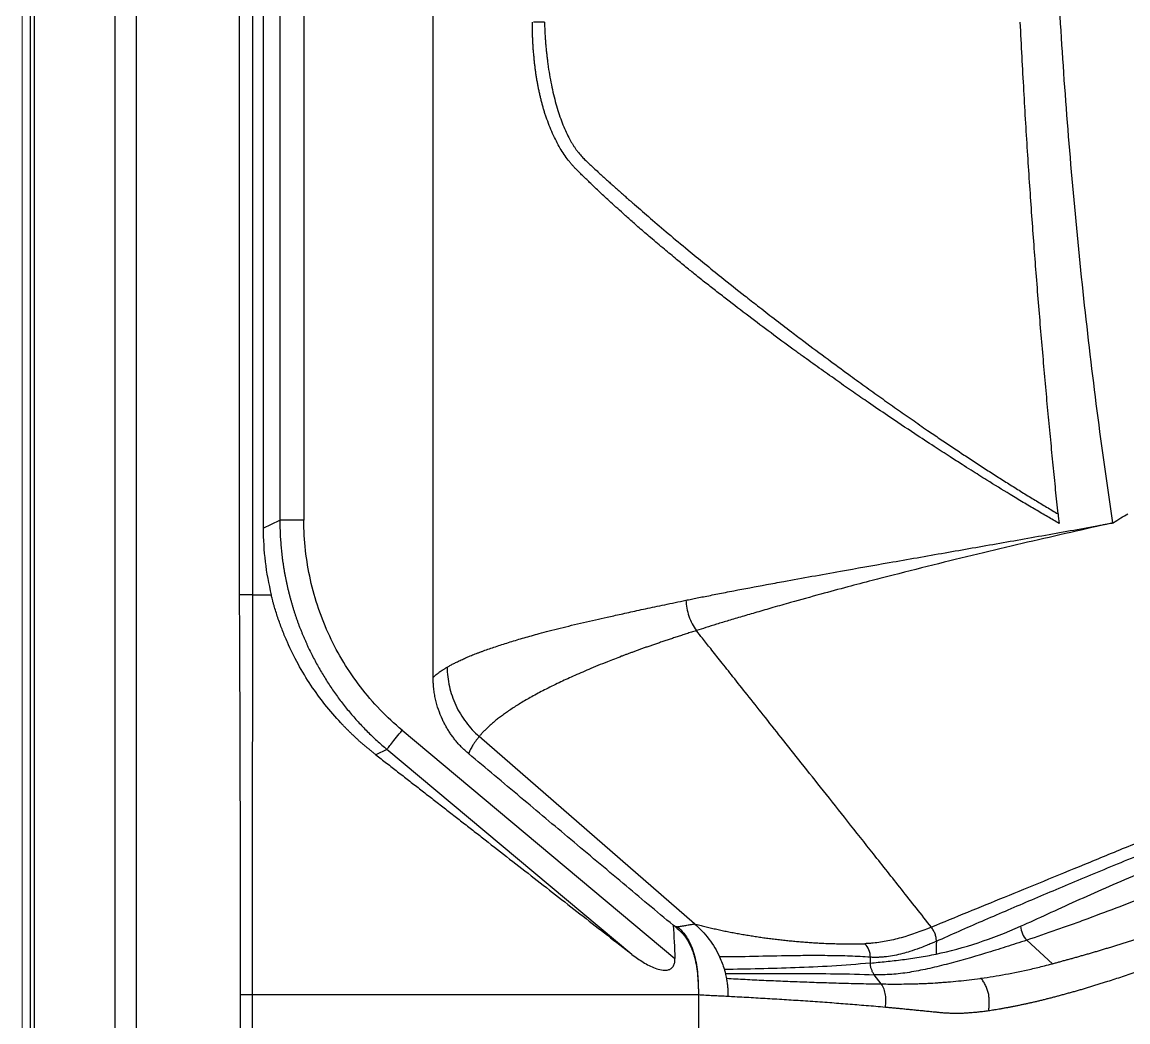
# Model space of a CAD drawing. Header units: inches. Extents: x 0 to 84, y -22 to 124.
# Drawn here: x 0 to 11.03, y 28.66 to 38.63 of the extents above; entities that cross this region are included whole.
import ezdxf

# ---------------------------------------------------------------- set-up
doc = ezdxf.new("R2010")
doc.units = ezdxf.units.IN
doc.header["$MEASUREMENT"] = 0
doc.layers.add('1', color=4, linetype='Continuous')

# ---------------------------------------------------------------- blocks, each defined once
blk = doc.blocks.new('2026 RELAY')
at = {"color": 8, "linetype": 'Continuous', "lineweight": 25}
blk.add_line((5.091, 38.129), (5.091, 38.129), dxfattribs=at)
blk.add_open_spline([(5.211, 38.129), (5.195, 38.129), (5.18, 38.129), (5.156, 38.129), (5.145, 38.129), (5.119, 38.129), (5.108, 38.129), (5.101, 38.129)], degree=3, knots=[0, 0, 0, 0, 0.25, 0.25, 0.5, 0.5, 1, 1, 1, 1], dxfattribs=at)
at = {"layer": '1', "linetype": 'Continuous', "lineweight": 18}
blk.add_line((0, 5.882), (0, 78.2), dxfattribs=at)
at = {"layer": '1', "color": 3, "linetype": 'Continuous', "lineweight": 25}
for p, q in [((0.085, 11.728), (0.085, 72.354)), ((0.125, 11.728), (0.125, 72.354)), ((0.926, 72.354), (0.926, 11.728)), ((1.141, 11.728), (1.141, 72.354)), ((2.166, 69.789), (2.166, 32.415)), ((2.303, 32.415), (2.303, 69.789)), ((2.405, 61.461), (2.405, 33.082)), ((2.571, 61.461), (2.571, 33.161)), ((2.811, 61.461), (2.811, 33.161)), ((4.101, 31.591), (4.101, 52.765)), ((2.405, 33.082), (2.571, 33.161)), ((2.303, 32.415), (2.166, 32.415)), ((2.303, 32.415), (2.485, 32.416)), ((3.792, 31.065), (6.513, 28.788)), ((6.709, 29.134), (4.56, 31.003)), ((3.64, 30.874), (3.528, 30.821)), ((6.084, 28.83), (3.64, 30.874)), ((6.517, 29.103), (6.495, 29.12)), ((6.537, 29.106), (6.517, 29.103)), ((10.023, 28.972), (10.281, 28.737)), ((8.463, 28.743), (8.463, 28.802)), ((8.571, 28.535), (8.502, 28.627)), ((2.176, 28.428), (6.747, 28.428)), ((6.747, 28.428), (6.747, 23.541)), ((9.114, 28.255), (9.118, 28.255))]:
    blk.add_line(p, q, dxfattribs=at)
at = {"layer": '1', "color": 3, "linetype": 'Continuous', "lineweight": 25, "flags": 128}
for points in [[(2.176, 28.428), (2.176, 27.928), (2.176, 25.928), (2.176, 17.928), (2.176, 11.726)], [(2.298, 11.726), (2.298, 12.226), (2.298, 14.226), (2.298, 22.226), (2.298, 23.273), (2.298, 28.428)]]:
    blk.add_lwpolyline(points, dxfattribs=at)
at = {"layer": '1', "color": 3, "linetype": 'Continuous', "lineweight": 25}
blk.add_arc((5.206, 33.081), 2.801, 179.9844, 193.7449, dxfattribs=at)
for points, knots in [([(10.881, 33.134), (10.826, 33.506), (10.722, 34.251), (10.545, 35.746), (10.379, 37.62), (10.273, 39.668), (10.242, 40.965), (10.236, 41.509)], [0, 0, 0, 0, 0.0625, 0.125, 0.25, 0.375, 0.4654992, 0.4654992, 0.4654992, 0.4654992]), ([(5.536, 36.653), (5.532, 36.657), (5.524, 36.664), (5.513, 36.676), (5.502, 36.688), (5.488, 36.704), (5.47, 36.725), (5.442, 36.76), (5.408, 36.807), (5.368, 36.87), (5.33, 36.94), (5.293, 37.016), (5.259, 37.096), (5.234, 37.164), (5.216, 37.217), (5.205, 37.253), (5.195, 37.29), (5.185, 37.327), (5.175, 37.365), (5.166, 37.403), (5.157, 37.442), (5.149, 37.481), (5.142, 37.521), (5.135, 37.561), (5.128, 37.602), (5.122, 37.643), (5.117, 37.685), (5.112, 37.727), (5.108, 37.77), (5.104, 37.813), (5.1, 37.857), (5.097, 37.901), (5.095, 37.946), (5.093, 37.991), (5.092, 38.036), (5.091, 38.082), (5.091, 38.113), (5.091, 38.129)], [0, 0, 0, 0, 0.016104, 0.031944, 0.047524, 0.062844, 0.094154, 0.124878, 0.187588, 0.24851, 0.313934, 0.377101, 0.438302, 0.497771, 0.521621, 0.545136, 0.568337, 0.591246, 0.613885, 0.636276, 0.658437, 0.680385, 0.702134, 0.723699, 0.745106, 0.766382, 0.787562, 0.80868, 0.829769, 0.850857, 0.871961, 0.893097, 0.914278, 0.935524, 0.956868, 0.978349, 1, 1, 1, 1]), ([(5.211, 38.129), (5.211, 38.12), (5.212, 38.104), (5.213, 38.08), (5.214, 38.056), (5.215, 38.032), (5.216, 38.008), (5.218, 37.984), (5.219, 37.96), (5.221, 37.936), (5.223, 37.913), (5.225, 37.89), (5.227, 37.866), (5.23, 37.843), (5.232, 37.82), (5.235, 37.797), (5.237, 37.774), (5.24, 37.751), (5.243, 37.728), (5.246, 37.705), (5.253, 37.655), (5.265, 37.579), (5.285, 37.479), (5.307, 37.383), (5.331, 37.292), (5.358, 37.205), (5.388, 37.123), (5.42, 37.047), (5.447, 36.991), (5.468, 36.951), (5.483, 36.925), (5.498, 36.901), (5.513, 36.877), (5.529, 36.855), (5.545, 36.833), (5.561, 36.813), (5.578, 36.794), (5.595, 36.775), (5.607, 36.764), (5.612, 36.758)], [0, 0, 0, 0, 0.01324, 0.026432, 0.039582, 0.052696, 0.065781, 0.078842, 0.091885, 0.104914, 0.117937, 0.130957, 0.143981, 0.157011, 0.170054, 0.183111, 0.196186, 0.209281, 0.2224, 0.235543, 0.248713, 0.309925, 0.371161, 0.432762, 0.494987, 0.557064, 0.619097, 0.68142, 0.744274, 0.769595, 0.79492, 0.820271, 0.845669, 0.871134, 0.896684, 0.922336, 0.948099, 0.973984, 1, 1, 1, 1]), ([(10.335, 33.223), (10.327, 33.303), (10.311, 33.465), (10.286, 33.711), (10.262, 33.964), (10.237, 34.224), (10.212, 34.491), (10.188, 34.765), (10.164, 35.046), (10.14, 35.334), (10.117, 35.622), (10.095, 35.91), (10.074, 36.2), (10.053, 36.498), (10.033, 36.806), (10.013, 37.124), (9.994, 37.45), (9.976, 37.786), (9.964, 38.013), (9.958, 38.129)], [0, 0, 0, 0, 0.04889, 0.099181, 0.150875, 0.203972, 0.258471, 0.314372, 0.371676, 0.430383, 0.490493, 0.547623, 0.606626, 0.667502, 0.730252, 0.794876, 0.861376, 0.92975, 1, 1, 1, 1]), ([(5.612, 36.758), (5.626, 36.745), (5.654, 36.72), (5.695, 36.681), (5.735, 36.644), (5.774, 36.608), (5.812, 36.573), (5.849, 36.54), (5.886, 36.507), (5.921, 36.476), (5.955, 36.445), (5.988, 36.416), (6.02, 36.388), (6.05, 36.361), (6.08, 36.335), (6.151, 36.272), (6.273, 36.167), (6.451, 36.015), (6.685, 35.82), (6.94, 35.613), (7.174, 35.428), (7.349, 35.29), (7.504, 35.17), (7.658, 35.052), (7.838, 34.916), (8.027, 34.775), (8.23, 34.626), (8.405, 34.498), (8.565, 34.384), (8.722, 34.272), (8.878, 34.164), (9.022, 34.064), (9.155, 33.973), (9.276, 33.891), (9.397, 33.811), (9.517, 33.732), (9.637, 33.654), (9.755, 33.579), (9.873, 33.504), (9.989, 33.432), (10.105, 33.361), (10.22, 33.291), (10.297, 33.246), (10.335, 33.223)], [0, 0, 0, 0, 0.011012, 0.021701, 0.03207, 0.04212, 0.051853, 0.061269, 0.070365, 0.079142, 0.087597, 0.095729, 0.103538, 0.111023, 0.118184, 0.125018, 0.163273, 0.204936, 0.250021, 0.324274, 0.375011, 0.402611, 0.437507, 0.474112, 0.500005, 0.549977, 0.591654, 0.625004, 0.656946, 0.688428, 0.71945, 0.750006, 0.774129, 0.79798, 0.821558, 0.844859, 0.86788, 0.890619, 0.913074, 0.935241, 0.957119, 0.978706, 1, 1, 1, 1]), ([(5.791, 36.407), (5.777, 36.42), (5.749, 36.446), (5.706, 36.487), (5.664, 36.528), (5.625, 36.565), (5.591, 36.598), (5.562, 36.627), (5.544, 36.645), (5.536, 36.653)], [0, 0, 0, 0, 0.156459, 0.322687, 0.498689, 0.650425, 0.784538, 0.901055, 1, 1, 1, 1]), ([(8.443, 34.334), (8.419, 34.351), (8.368, 34.386), (8.293, 34.438), (8.215, 34.492), (8.136, 34.548), (8.056, 34.605), (7.973, 34.663), (7.889, 34.723), (7.804, 34.785), (7.673, 34.879), (7.497, 35.009), (7.276, 35.174), (7.092, 35.315), (6.945, 35.429), (6.836, 35.514), (6.733, 35.596), (6.631, 35.679), (6.524, 35.766), (6.402, 35.868), (6.277, 35.973), (6.162, 36.072), (6.065, 36.157), (5.982, 36.232), (5.909, 36.298), (5.846, 36.355), (5.808, 36.391), (5.791, 36.407)], [0, 0, 0, 0, 0.025163, 0.05103, 0.077598, 0.104866, 0.132834, 0.161501, 0.190867, 0.220935, 0.251706, 0.32971, 0.410066, 0.49284, 0.53407, 0.575283, 0.61647, 0.652322, 0.694235, 0.742184, 0.797357, 0.844275, 0.883583, 0.918804, 0.949936, 0.976997, 1, 1, 1, 1]), ([(10.345, 33.129), (10.326, 33.139), (10.288, 33.161), (10.231, 33.195), (10.172, 33.229), (10.112, 33.265), (10.05, 33.301), (9.986, 33.339), (9.922, 33.378), (9.8, 33.452), (9.648, 33.545), (9.49, 33.645), (9.367, 33.722), (9.244, 33.801), (9.087, 33.903), (8.879, 34.04), (8.66, 34.186), (8.507, 34.291), (8.443, 34.334)], [0, 0, 0, 0, 0.027395, 0.05568, 0.084855, 0.11492, 0.145873, 0.177714, 0.210441, 0.244052, 0.362243, 0.444895, 0.492083, 0.555555, 0.639579, 0.744056, 0.893717, 1, 1, 1, 1]), ([(10.881, 33.134), (10.882, 33.134), (10.909, 33.15), (10.959, 33.181), (11.009, 33.21), (11.032, 33.224)], [0.16492787, 0.16492787, 0.16492787, 0.16492787, 0.16527259, 0.17308509, 0.18003222, 0.18003222, 0.18003222, 0.18003222]), ([(2.571, 33.161), (2.571, 33.149), (2.572, 33.127), (2.572, 33.093), (2.573, 33.06), (2.574, 33.026), (2.576, 32.993), (2.578, 32.959), (2.581, 32.926), (2.583, 32.893), (2.587, 32.86), (2.59, 32.827), (2.594, 32.794), (2.598, 32.761), (2.603, 32.729), (2.608, 32.696), (2.613, 32.664), (2.619, 32.631), (2.625, 32.599), (2.631, 32.567), (2.638, 32.535), (2.645, 32.503), (2.652, 32.471), (2.66, 32.44), (2.668, 32.408), (2.676, 32.377), (2.685, 32.346), (2.694, 32.315), (2.703, 32.284), (2.713, 32.253), (2.723, 32.223), (2.733, 32.193), (2.743, 32.162), (2.754, 32.132), (2.765, 32.102), (2.777, 32.073), (2.789, 32.043), (2.801, 32.014), (2.813, 31.985), (2.826, 31.956), (2.839, 31.927), (2.856, 31.889), (2.879, 31.841), (2.908, 31.784), (2.938, 31.728), (2.969, 31.673), (3.002, 31.617), (3.036, 31.563), (3.071, 31.509), (3.107, 31.455), (3.145, 31.403), (3.184, 31.35), (3.224, 31.299), (3.265, 31.248), (3.308, 31.199), (3.352, 31.149), (3.397, 31.101), (3.443, 31.054), (3.491, 31.007), (3.539, 30.962), (3.589, 30.917), (3.623, 30.888), (3.64, 30.874)], [0, 0, 0, 0, 0.012924, 0.025825, 0.038705, 0.051563, 0.064399, 0.077213, 0.090005, 0.102775, 0.115524, 0.12825, 0.140955, 0.153638, 0.166299, 0.178938, 0.191556, 0.204152, 0.216727, 0.229279, 0.24181, 0.25432, 0.266808, 0.279274, 0.291719, 0.304142, 0.316544, 0.328924, 0.341283, 0.35362, 0.365936, 0.37823, 0.390503, 0.402755, 0.414986, 0.427195, 0.439383, 0.451549, 0.463695, 0.475819, 0.487922, 0.500004, 0.5243, 0.548669, 0.573112, 0.597628, 0.622217, 0.64688, 0.671617, 0.696427, 0.721313, 0.746272, 0.771306, 0.796415, 0.821599, 0.846858, 0.872193, 0.897602, 0.923088, 0.948649, 0.974287, 1, 1, 1, 1]), ([(2.811, 33.161), (2.773, 33.161), (2.737, 33.161), (2.674, 33.161), (2.648, 33.161), (2.609, 33.161), (2.596, 33.161), (2.58, 33.161), (2.576, 33.161), (2.572, 33.161), (2.572, 33.161), (2.571, 33.161)], [0, 0, 0, 0, 0.25, 0.25, 0.5, 0.5, 0.75, 0.75, 0.9375, 0.9375, 1, 1, 1, 1]), ([(3.792, 31.065), (3.714, 31.13), (3.641, 31.198), (3.502, 31.343), (3.437, 31.419), (3.255, 31.655), (3.152, 31.825), (2.985, 32.183), (2.92, 32.371), (2.855, 32.662), (2.839, 32.76), (2.816, 32.959), (2.811, 33.059), (2.811, 33.161)], [0, 0, 0, 0, 0.125, 0.125, 0.25, 0.25, 0.5, 0.5, 0.75, 0.75, 0.875, 0.875, 1, 1, 1, 1]), ([(6.623, 32.362), (6.641, 32.366), (6.678, 32.373), (6.737, 32.385), (6.8, 32.398), (6.868, 32.411), (6.941, 32.426), (7.018, 32.441), (7.179, 32.472), (7.372, 32.508), (7.725, 32.573), (8.131, 32.646), (8.669, 32.741), (9.199, 32.834), (9.756, 32.932), (10.221, 33.014), (10.551, 33.073), (10.709, 33.102), (10.786, 33.116), (10.826, 33.123), (10.854, 33.129), (10.871, 33.132), (10.879, 33.133), (10.881, 33.134)], [0, 0, 0, 0, 0.0144083, 0.0299664, 0.0466745, 0.0645328, 0.0835414, 0.1037007, 0.1250107, 0.2069567, 0.2500205, 0.3862374, 0.500029, 0.6276881, 0.7500282, 0.8750208, 0.9375124, 0.9687568, 0.9798936, 0.9885864, 0.9948351, 0.9986396, 1, 1, 1, 1]), ([(10.881, 33.134), (10.741, 33.102), (10.457, 33.038), (10.026, 32.939), (9.586, 32.835), (9.137, 32.726), (8.768, 32.633), (8.468, 32.556), (8.226, 32.492), (7.955, 32.419), (7.706, 32.35), (7.495, 32.29), (7.333, 32.243), (7.186, 32.2), (7.052, 32.16), (6.932, 32.124), (6.825, 32.09), (6.758, 32.069), (6.727, 32.059)], [0, 0, 0, 0, 0.093737, 0.190636, 0.29069, 0.393895, 0.500247, 0.550127, 0.608426, 0.675139, 0.750264, 0.795254, 0.837138, 0.875917, 0.911592, 0.944164, 0.973633, 1, 1, 1, 1]), ([(2.166, 32.415), (2.166, 32.332), (2.167, 32.249), (2.168, 32.083), (2.168, 32), (2.169, 31.751), (2.17, 31.585), (2.172, 31.086), (2.173, 30.754), (2.175, 29.757), (2.176, 29.093), (2.176, 28.428)], [0, 0, 0, 0, 0.0625, 0.0625, 0.125, 0.125, 0.25, 0.25, 0.5, 0.5, 1, 1, 1, 1]), ([(2.298, 28.428), (2.298, 29.093), (2.298, 29.757), (2.3, 30.754), (2.3, 31.086), (2.302, 31.585), (2.302, 31.751), (2.303, 32), (2.303, 32.083), (2.303, 32.249), (2.303, 32.332), (2.303, 32.415)], [0, 0, 0, 0, 0.5, 0.5, 0.75, 0.75, 0.875, 0.875, 0.9375, 0.9375, 1, 1, 1, 1]), ([(3.528, 30.821), (3.519, 30.828), (3.501, 30.842), (3.474, 30.864), (3.448, 30.886), (3.422, 30.908), (3.396, 30.93), (3.37, 30.952), (3.345, 30.975), (3.321, 30.998), (3.296, 31.021), (3.272, 31.044), (3.249, 31.067), (3.225, 31.091), (3.202, 31.115), (3.132, 31.189), (3.021, 31.318), (2.878, 31.514), (2.752, 31.722), (2.661, 31.906), (2.598, 32.058), (2.555, 32.174), (2.527, 32.263), (2.509, 32.324), (2.501, 32.354), (2.493, 32.385), (2.488, 32.405), (2.485, 32.416)], [0, 0, 0, 0, 0.018483, 0.036876, 0.055179, 0.073393, 0.091517, 0.109553, 0.1275, 0.145359, 0.163131, 0.180815, 0.198412, 0.215922, 0.233346, 0.250684, 0.377568, 0.500396, 0.627273, 0.750339, 0.812823, 0.874662, 0.937128, 0.952656, 0.968506, 0.983473, 1, 1, 1, 1]), ([(4.24, 31.694), (4.244, 31.697), (4.253, 31.702), (4.268, 31.71), (4.283, 31.719), (4.299, 31.727), (4.316, 31.736), (4.334, 31.744), (4.352, 31.753), (4.372, 31.762), (4.392, 31.772), (4.413, 31.781), (4.435, 31.791), (4.458, 31.801), (4.482, 31.811), (4.507, 31.821), (4.533, 31.831), (4.561, 31.841), (4.589, 31.852), (4.646, 31.873), (4.737, 31.904), (4.868, 31.946), (5.008, 31.988), (5.139, 32.024), (5.296, 32.066), (5.48, 32.112), (5.676, 32.157), (5.819, 32.189), (5.904, 32.208), (5.976, 32.224), (6.053, 32.241), (6.135, 32.259), (6.222, 32.278), (6.314, 32.297), (6.412, 32.318), (6.515, 32.34), (6.587, 32.355), (6.623, 32.362)], [0, 0, 0, 0, 0.011842, 0.023926, 0.036251, 0.048819, 0.061628, 0.074678, 0.087971, 0.101505, 0.115282, 0.1293, 0.143559, 0.158061, 0.172805, 0.18779, 0.203018, 0.218487, 0.234199, 0.250153, 0.312651, 0.375155, 0.437665, 0.500183, 0.539908, 0.62516, 0.710515, 0.750114, 0.772679, 0.796543, 0.821707, 0.848172, 0.875936, 0.905001, 0.935367, 0.967034, 1, 1, 1, 1]), ([(6.623, 32.362), (6.624, 32.336), (6.627, 32.309), (6.636, 32.255), (6.643, 32.228), (6.661, 32.177), (6.672, 32.151), (6.697, 32.103), (6.711, 32.081), (6.727, 32.059)], [0, 0, 0, 0, 0.25, 0.25, 0.5, 0.5, 0.75, 0.75, 1, 1, 1, 1]), ([(6.727, 32.059), (6.71, 32.054), (6.677, 32.044), (6.628, 32.028), (6.58, 32.012), (6.534, 31.997), (6.488, 31.982), (6.445, 31.968), (6.402, 31.953), (6.36, 31.939), (6.32, 31.925), (6.281, 31.912), (6.243, 31.899), (6.206, 31.886), (6.171, 31.873), (6.136, 31.861), (6.103, 31.848), (6.07, 31.837), (6.039, 31.825), (6.009, 31.814), (5.941, 31.788), (5.82, 31.741), (5.658, 31.675), (5.498, 31.605), (5.35, 31.537), (5.213, 31.469), (5.085, 31.401), (4.973, 31.336), (4.891, 31.284), (4.832, 31.243), (4.791, 31.214), (4.753, 31.186), (4.718, 31.158), (4.686, 31.13), (4.656, 31.104), (4.628, 31.077), (4.603, 31.052), (4.58, 31.027), (4.567, 31.011), (4.56, 31.003)], [0, 0, 0, 0, 0.015861, 0.031429, 0.046704, 0.061685, 0.076374, 0.090769, 0.104871, 0.11868, 0.132195, 0.145418, 0.158347, 0.170984, 0.183327, 0.195377, 0.207134, 0.218598, 0.229769, 0.240647, 0.251232, 0.303397, 0.376597, 0.441234, 0.501725, 0.569483, 0.633671, 0.694291, 0.751343, 0.779027, 0.806084, 0.832516, 0.858321, 0.8835, 0.908052, 0.931979, 0.955279, 0.977952, 1, 1, 1, 1]), ([(9.071, 29.101), (8.972, 29.227), (8.779, 29.471), (8.5, 29.823), (8.24, 30.151), (8.001, 30.454), (7.78, 30.731), (7.58, 30.984), (7.4, 31.211), (7.239, 31.414), (7.098, 31.591), (6.977, 31.744), (6.876, 31.871), (6.795, 31.974), (6.747, 32.034), (6.727, 32.059)], [0, 0, 0, 0, 0.127592, 0.246761, 0.357498, 0.459795, 0.553647, 0.639049, 0.715998, 0.784489, 0.844521, 0.89609, 0.939194, 0.973831, 1, 1, 1, 1]), ([(4.101, 31.591), (4.103, 31.594), (4.109, 31.599), (4.119, 31.609), (4.133, 31.621), (4.15, 31.635), (4.17, 31.65), (4.192, 31.665), (4.215, 31.679), (4.231, 31.689), (4.24, 31.694)], [0, 0, 0, 0, 0.069585, 0.161474, 0.275664, 0.412153, 0.570936, 0.711281, 0.854302, 1, 1, 1, 1]), ([(4.24, 31.694), (4.241, 31.631), (4.248, 31.566), (4.277, 31.439), (4.299, 31.375), (4.354, 31.255), (4.389, 31.198), (4.468, 31.093), (4.512, 31.045), (4.56, 31.003)], [0, 0, 0, 0, 0.25, 0.25, 0.5, 0.5, 0.75, 0.75, 1, 1, 1, 1]), ([(4.454, 30.832), (4.448, 30.837), (4.438, 30.845), (4.423, 30.859), (4.408, 30.873), (4.394, 30.887), (4.379, 30.901), (4.365, 30.916), (4.351, 30.931), (4.338, 30.947), (4.325, 30.963), (4.312, 30.979), (4.299, 30.995), (4.287, 31.012), (4.275, 31.029), (4.264, 31.046), (4.252, 31.063), (4.242, 31.081), (4.231, 31.099), (4.221, 31.117), (4.211, 31.135), (4.202, 31.154), (4.181, 31.198), (4.152, 31.271), (4.127, 31.358), (4.114, 31.429), (4.108, 31.474), (4.104, 31.514), (4.101, 31.55), (4.101, 31.577), (4.101, 31.591)], [0, 0, 0, 0, 0.023392, 0.046855, 0.070384, 0.093975, 0.117624, 0.141324, 0.165071, 0.188861, 0.212688, 0.236547, 0.260433, 0.284341, 0.308265, 0.3322, 0.356142, 0.380085, 0.404023, 0.427951, 0.451865, 0.475759, 0.499627, 0.623362, 0.748777, 0.812152, 0.874311, 0.907135, 0.949109, 1, 1, 1, 1]), ([(3.64, 30.874), (3.641, 30.875), (3.641, 30.876), (3.644, 30.88), (3.648, 30.886), (3.662, 30.905), (3.673, 30.919), (3.701, 30.954), (3.717, 30.974), (3.753, 31.018), (3.772, 31.041), (3.792, 31.065)], [0, 0, 0, 0, 0.0625, 0.0625, 0.25, 0.25, 0.5, 0.5, 0.75, 0.75, 1, 1, 1, 1]), ([(4.56, 31.003), (4.556, 30.999), (4.55, 30.99), (4.54, 30.978), (4.531, 30.966), (4.522, 30.954), (4.514, 30.942), (4.505, 30.93), (4.496, 30.914), (4.485, 30.896), (4.473, 30.875), (4.463, 30.854), (4.457, 30.839), (4.454, 30.832)], [0, 0, 0, 0, 0.0727158, 0.1450519, 0.217008, 0.288584, 0.3597796, 0.4305948, 0.5010293, 0.6259032, 0.7506914, 0.8753913, 1, 1, 1, 1]), ([(9.121, 28.961), (9.196, 28.995), (9.347, 29.062), (9.577, 29.162), (9.809, 29.262), (10.122, 29.396), (10.447, 29.533), (10.793, 29.677), (11.155, 29.826), (11.542, 29.984), (11.964, 30.155), (12.241, 30.267), (12.429, 30.343), (12.517, 30.379), (12.577, 30.403), (12.683, 30.445), (12.84, 30.507), (12.974, 30.557), (13.111, 30.609), (13.252, 30.661), (13.472, 30.74), (13.664, 30.808), (13.822, 30.863), (13.902, 30.891), (13.943, 30.905)], [0.0000013, 0.0000013, 0.0000013, 0.0000013, 0.0625, 0.125, 0.1875, 0.25, 0.375, 0.4375, 0.5, 0.625, 0.6875, 0.75, 0.78125, 0.7890625, 0.796875, 0.8125, 0.84375, 0.875, 0.875, 0.90625, 0.9375, 0.96875, 0.984375, 1, 1, 1, 1]), ([(3.528, 30.821), (3.564, 30.793), (3.637, 30.737), (3.746, 30.652), (3.855, 30.567), (3.964, 30.482), (4.073, 30.397), (4.183, 30.312), (4.292, 30.227), (4.401, 30.142), (4.511, 30.057), (4.665, 29.936), (4.864, 29.781), (5.108, 29.591), (5.352, 29.4), (5.596, 29.21), (5.84, 29.02), (6.003, 28.893), (6.084, 28.83)], [0, 0, 0, 0, 0.042809, 0.08562, 0.128424, 0.171234, 0.214046, 0.256852, 0.299657, 0.342465, 0.385273, 0.428085, 0.523441, 0.618763, 0.714048, 0.809366, 0.904688, 1, 1, 1, 1]), ([(6.495, 29.12), (6.328, 29.259), (5.988, 29.544), (5.481, 29.97), (4.967, 30.401), (4.627, 30.687), (4.454, 30.832)], [0, 0, 0, 0, 0.244507, 0.5, 0.745006, 1, 1, 1, 1]), ([(12.521, 30.518), (12.475, 30.499), (12.427, 30.479), (12.378, 30.459), (12.373, 30.457), (12.371, 30.456), (12.37, 30.456), (12.369, 30.455), (12.368, 30.455), (12.365, 30.454), (12.359, 30.451), (12.342, 30.444), (12.306, 30.429), (12.183, 30.379), (11.9, 30.262), (11.488, 30.092), (11.027, 29.902), (10.45, 29.665), (9.795, 29.396), (9.309, 29.198), (9.071, 29.101)], [0.005016, 0.005016, 0.005016, 0.005016, 0.036266, 0.0382192, 0.0391957, 0.0394399, 0.039684, 0.0399282, 0.0400502, 0.0401723, 0.0421254, 0.0440785, 0.051891, 0.067516, 0.130016, 0.255016, 0.380016, 0.505016, 0.755016, 1, 1, 1, 1]), ([(10.281, 28.737), (10.293, 28.74), (10.317, 28.747), (10.353, 28.757), (10.39, 28.767), (10.427, 28.777), (10.465, 28.787), (10.503, 28.798), (10.541, 28.809), (10.58, 28.82), (10.619, 28.831), (10.658, 28.842), (10.698, 28.854), (10.738, 28.866), (10.778, 28.878), (10.819, 28.89), (10.86, 28.902), (10.902, 28.915), (10.943, 28.928), (10.985, 28.941), (11.028, 28.954), (11.07, 28.967), (11.113, 28.98), (11.156, 28.993), (11.2, 29.007), (11.244, 29.02), (11.288, 29.034), (11.39, 29.066), (11.552, 29.118), (11.78, 29.192), (12.014, 29.271), (12.281, 29.363), (12.584, 29.467), (12.923, 29.581), (13.273, 29.697), (13.633, 29.813), (13.92, 29.905), (14.128, 29.972), (14.253, 30.012), (14.38, 30.053), (14.507, 30.094), (14.635, 30.135), (14.764, 30.177), (14.894, 30.218), (15.025, 30.261), (15.156, 30.303), (15.289, 30.345), (15.378, 30.374), (15.422, 30.388)], [0, 0, 0, 0, 0.0098341, 0.0196667, 0.0294981, 0.0393286, 0.0491587, 0.0589887, 0.0688188, 0.0786496, 0.0884813, 0.0983137, 0.1081467, 0.1179799, 0.1278124, 0.1376437, 0.147474, 0.1573038, 0.1671335, 0.1769635, 0.186794, 0.1966251, 0.2064569, 0.2162892, 0.2261221, 0.2359552, 0.2457884, 0.2556213, 0.3035511, 0.3514774, 0.3994018, 0.4473283, 0.5112351, 0.5751383, 0.639044, 0.7029456, 0.766846, 0.7880412, 0.8092367, 0.8304327, 0.851629, 0.8728256, 0.894022, 0.9152181, 0.9364138, 0.9576092, 0.9788045, 1, 1, 1, 1]), ([(9.744, 28.285), (9.755, 28.287), (9.776, 28.291), (9.809, 28.297), (9.842, 28.303), (9.875, 28.309), (9.909, 28.316), (9.943, 28.323), (9.978, 28.33), (10.012, 28.337), (10.047, 28.345), (10.083, 28.353), (10.119, 28.361), (10.155, 28.37), (10.191, 28.379), (10.228, 28.388), (10.266, 28.398), (10.303, 28.407), (10.341, 28.418), (10.38, 28.428), (10.419, 28.439), (10.458, 28.45), (10.498, 28.461), (10.538, 28.472), (10.579, 28.484), (10.62, 28.496), (10.661, 28.509), (10.703, 28.521), (10.745, 28.535), (10.788, 28.548), (10.865, 28.572), (10.979, 28.609), (11.134, 28.661), (11.297, 28.716), (11.461, 28.774), (11.634, 28.835), (11.81, 28.897), (11.995, 28.963), (12.178, 29.028), (12.369, 29.095), (12.556, 29.161), (12.757, 29.231), (12.928, 29.291), (13.138, 29.363), (13.349, 29.436), (13.59, 29.517), (13.883, 29.615), (14.238, 29.732), (14.59, 29.844), (14.841, 29.923), (15.005, 29.973), (15.162, 30.021), (15.312, 30.066), (15.454, 30.108), (15.547, 30.135), (15.592, 30.148)], [0, 0, 0, 0, 0.008253, 0.016533, 0.024837, 0.033168, 0.041525, 0.049907, 0.058316, 0.06675, 0.075211, 0.083698, 0.092211, 0.100751, 0.109317, 0.117909, 0.126528, 0.135173, 0.143845, 0.152543, 0.161268, 0.17002, 0.178799, 0.187604, 0.196437, 0.205296, 0.214183, 0.223097, 0.232038, 0.241006, 0.250003, 0.28018, 0.311069, 0.342675, 0.375002, 0.404062, 0.437501, 0.468973, 0.5, 0.530025, 0.5625, 0.590413, 0.625001, 0.642271, 0.687501, 0.721043, 0.750001, 0.817037, 0.874999, 0.898736, 0.921312, 0.942727, 0.96298, 0.982071, 1, 1, 1, 1]), ([(9.961, 29.11), (10.05, 29.15), (10.141, 29.192), (10.325, 29.276), (10.419, 29.319), (10.611, 29.406), (10.71, 29.45), (10.911, 29.538), (11.015, 29.583), (11.228, 29.673), (11.338, 29.718), (11.563, 29.808), (11.68, 29.854), (11.86, 29.924), (11.922, 29.948), (12.046, 29.995), (12.109, 30.019), (12.301, 30.092), (12.433, 30.142), (12.57, 30.192)], [0, 0, 0, 0, 0.125, 0.125, 0.25, 0.25, 0.375, 0.375, 0.5, 0.5, 0.625, 0.625, 0.75, 0.75, 0.8125, 0.8125, 0.875, 0.875, 1, 1, 1, 1]), ([(12.759, 29.996), (12.622, 29.945), (12.489, 29.895), (12.231, 29.798), (12.106, 29.75), (11.861, 29.657), (11.742, 29.612), (11.509, 29.522), (11.395, 29.477), (11.171, 29.39), (11.06, 29.347), (10.843, 29.264), (10.736, 29.224), (10.579, 29.165), (10.527, 29.146), (10.423, 29.109), (10.371, 29.091), (10.219, 29.038), (10.12, 29.004), (10.023, 28.972)], [0, 0, 0, 0, 0.125, 0.125, 0.25, 0.25, 0.375, 0.375, 0.5, 0.5, 0.625, 0.625, 0.75, 0.75, 0.8125, 0.8125, 0.875, 0.875, 1, 1, 1, 1]), ([(6.537, 29.106), (6.551, 29.108), (6.579, 29.112), (6.622, 29.119), (6.666, 29.127), (6.695, 29.132), (6.709, 29.134)], [0, 0, 0, 0, 0.25, 0.500001, 0.75, 1, 1, 1, 1]), ([(6.709, 29.134), (6.726, 29.13), (6.76, 29.121), (6.812, 29.107), (6.865, 29.095), (6.918, 29.083), (6.971, 29.071), (7.025, 29.06), (7.079, 29.049), (7.134, 29.039), (7.189, 29.029), (7.245, 29.02), (7.3, 29.011), (7.356, 29.002), (7.413, 28.994), (7.469, 28.987), (7.526, 28.98), (7.583, 28.973), (7.639, 28.967), (7.696, 28.962), (7.753, 28.957), (7.81, 28.952), (7.867, 28.948), (7.924, 28.945), (7.986, 28.941), (8.053, 28.938), (8.125, 28.936), (8.197, 28.935), (8.268, 28.934), (8.338, 28.935), (8.385, 28.936), (8.408, 28.936)], [0, 0, 0, 0, 0.03261, 0.06522, 0.097831, 0.130443, 0.163054, 0.195665, 0.228276, 0.260888, 0.293499, 0.32611, 0.358721, 0.391331, 0.423942, 0.456552, 0.489162, 0.521773, 0.554384, 0.586995, 0.619606, 0.652217, 0.684828, 0.717438, 0.750049, 0.791708, 0.833366, 0.875024, 0.916683, 0.958341, 1, 1, 1, 1]), ([(6.517, 29.103), (6.54, 29.085), (6.562, 29.066), (6.592, 29.034), (6.602, 29.022), (6.62, 28.998), (6.629, 28.986), (6.653, 28.947), (6.667, 28.919), (6.684, 28.876), (6.69, 28.861), (6.7, 28.832), (6.704, 28.817), (6.724, 28.741), (6.734, 28.679), (6.745, 28.554), (6.747, 28.491), (6.747, 28.428)], [0, 0, 0, 0, 0.125, 0.125, 0.1875, 0.1875, 0.25, 0.25, 0.375, 0.375, 0.4375, 0.4375, 0.5, 0.5, 0.75, 0.75, 1, 1, 1, 1]), ([(9.071, 29.101), (8.97, 29.06), (8.818, 29.005), (8.619, 28.958), (8.51, 28.942), (8.443, 28.938), (8.422, 28.937), (8.412, 28.936), (8.408, 28.936)], [0.7216632, 0.7216632, 0.7216632, 0.7216632, 0.8466632, 0.9091632, 0.9716632, 0.9872882, 0.9951007, 1, 1, 1, 1]), ([(9.118, 28.833), (9.255, 28.862), (9.395, 28.899), (9.678, 28.992), (9.82, 29.047), (9.961, 29.11)], [0, 0, 0, 0, 0.5, 0.5, 1, 1, 1, 1]), ([(9.961, 29.11), (9.963, 29.085), (9.969, 29.059), (9.99, 29.012), (10.005, 28.99), (10.023, 28.972)], [0, 0, 0, 0, 0.5, 0.5, 1, 1, 1, 1]), ([(9.121, 28.961), (9.112, 28.957), (9.092, 28.948), (9.056, 28.932), (9.008, 28.912), (8.94, 28.886), (8.864, 28.86), (8.781, 28.836), (8.703, 28.818), (8.635, 28.807), (8.581, 28.802), (8.542, 28.8), (8.509, 28.799), (8.483, 28.8), (8.47, 28.801), (8.463, 28.802)], [0, 0, 0, 0, 0.036083, 0.089788, 0.161101, 0.250003, 0.393196, 0.500002, 0.625548, 0.749999, 0.816623, 0.874999, 0.937499, 0.969077, 1, 1, 1, 1]), ([(10.023, 28.972), (9.953, 28.948), (9.883, 28.926), (9.746, 28.882), (9.678, 28.861), (9.477, 28.8), (9.347, 28.763), (9.157, 28.714), (9.094, 28.698), (8.972, 28.672), (8.911, 28.66), (8.792, 28.641), (8.734, 28.634), (8.617, 28.626), (8.56, 28.625), (8.502, 28.627)], [0, 0, 0, 0, 0.125, 0.125, 0.25, 0.25, 0.5, 0.5, 0.625, 0.625, 0.75, 0.75, 0.875, 0.875, 1, 1, 1, 1]), ([(6.084, 28.83), (6.12, 28.802), (6.157, 28.776), (6.215, 28.74), (6.235, 28.729), (6.275, 28.709), (6.295, 28.699), (6.336, 28.684), (6.357, 28.678), (6.39, 28.673), (6.401, 28.672), (6.418, 28.672), (6.423, 28.672), (6.434, 28.673), (6.44, 28.674), (6.451, 28.677), (6.456, 28.678), (6.466, 28.683), (6.471, 28.686), (6.48, 28.693), (6.485, 28.696), (6.493, 28.705), (6.496, 28.71), (6.502, 28.721), (6.504, 28.727), (6.508, 28.738), (6.51, 28.744), (6.513, 28.763), (6.514, 28.776), (6.513, 28.788)], [0, 0, 0, 0, 0.25, 0.25, 0.375, 0.375, 0.5, 0.5, 0.625, 0.625, 0.6875, 0.6875, 0.71875, 0.71875, 0.75, 0.75, 0.78125, 0.78125, 0.8125, 0.8125, 0.84375, 0.84375, 0.875, 0.875, 0.90625, 0.90625, 0.9375, 0.9375, 1, 1, 1, 1]), ([(8.463, 28.802), (8.395, 28.806), (8.259, 28.813), (8.059, 28.817), (7.862, 28.818), (7.605, 28.815), (7.296, 28.808), (7.068, 28.804), (6.959, 28.804)], [0, 0, 0, 0, 0.1249962, 0.2499962, 0.3749962, 0.4999962, 0.7499962, 0.9999962, 0.9999962, 0.9999962, 0.9999962]), ([(8.463, 28.743), (8.489, 28.746), (8.515, 28.748), (8.568, 28.753), (8.594, 28.756), (8.674, 28.764), (8.728, 28.77), (8.837, 28.784), (8.892, 28.792), (9.004, 28.81), (9.061, 28.821), (9.118, 28.833)], [0, 0, 0, 0, 0.125, 0.125, 0.25, 0.25, 0.5, 0.5, 0.75, 0.75, 1, 1, 1, 1]), ([(8.463, 28.743), (8.331, 28.731), (8.204, 28.721), (7.954, 28.705), (7.832, 28.7), (7.592, 28.691), (7.473, 28.688), (7.239, 28.683), (7.122, 28.681), (7.006, 28.679)], [0, 0, 0, 0, 0.25, 0.25, 0.5, 0.5, 0.75, 0.75, 1, 1, 1, 1]), ([(8.502, 28.627), (8.496, 28.635), (8.49, 28.644), (8.481, 28.663), (8.477, 28.672), (8.47, 28.692), (8.467, 28.702), (8.464, 28.723), (8.463, 28.733), (8.463, 28.743)], [0, 0, 0, 0, 0.25, 0.25, 0.5, 0.5, 0.75, 0.75, 1, 1, 1, 1]), ([(9.569, 28.592), (9.647, 28.603), (9.809, 28.629), (10.022, 28.672), (10.182, 28.711), (10.254, 28.73), (10.281, 28.737)], [0, 0, 0, 0, 0.0625, 0.125, 0.15625, 0.1743778, 0.1743778, 0.1743778, 0.1743778]), ([(7.006, 28.679), (7.007, 28.676), (7.007, 28.673), (7.009, 28.666), (7.01, 28.663), (7.012, 28.656), (7.013, 28.653), (7.015, 28.646), (7.015, 28.643), (7.016, 28.64)], [0, 0, 0, 0, 0.25, 0.25, 0.5, 0.5, 0.75, 0.75, 1, 1, 1, 1]), ([(7.016, 28.64), (7.136, 28.638), (7.255, 28.638), (7.495, 28.638), (7.616, 28.638), (7.861, 28.638), (7.985, 28.638), (8.239, 28.635), (8.369, 28.632), (8.502, 28.627)], [0, 0, 0, 0, 0.25, 0.25, 0.5, 0.5, 0.75, 0.75, 1, 1, 1, 1]), ([(7.027, 28.591), (7.058, 28.589), (7.119, 28.586), (7.243, 28.579), (7.4, 28.572), (7.59, 28.563), (7.781, 28.556), (7.975, 28.549), (8.171, 28.543), (8.337, 28.539), (8.471, 28.536), (8.538, 28.535), (8.571, 28.535)], [0, 0, 0, 0, 0.0625, 0.125, 0.25, 0.375, 0.5, 0.625, 0.75, 0.875, 0.9375, 1, 1, 1, 1]), ([(8.571, 28.535), (8.63, 28.534), (8.749, 28.533), (8.889, 28.536), (8.986, 28.539), (9.051, 28.542), (9.118, 28.546), (9.185, 28.551), (9.254, 28.556), (9.375, 28.567), (9.487, 28.581), (9.565, 28.591), (9.569, 28.592)], [0.0000086, 0.0000086, 0.0000086, 0.0000086, 0.125, 0.25, 0.28125, 0.3125, 0.375, 0.40625, 0.4375, 0.5, 0.625, 0.631101, 0.631101, 0.631101, 0.631101]), ([(8.612, 28.304), (8.613, 28.314), (8.616, 28.334), (8.618, 28.374), (8.616, 28.424), (8.602, 28.483), (8.583, 28.519), (8.571, 28.535)], [0, 0, 0, 0, 0.125, 0.25, 0.5, 0.75, 1, 1, 1, 1]), ([(6.747, 28.428), (6.771, 28.427), (6.82, 28.424), (6.893, 28.42), (6.967, 28.417), (7.016, 28.414), (7.041, 28.413)], [0, 0, 0, 0, 0.246609, 0.495476, 0.746605, 1, 1, 1, 1]), ([(7.112, 28.409), (7.143, 28.407), (7.205, 28.404), (7.298, 28.399), (7.391, 28.393), (7.484, 28.388), (7.578, 28.382), (7.672, 28.376), (7.767, 28.37), (7.863, 28.364), (7.96, 28.357), (8.054, 28.35), (8.147, 28.343), (8.237, 28.336), (8.329, 28.328), (8.422, 28.321), (8.516, 28.313), (8.58, 28.307), (8.612, 28.304)], [0, 0, 0, 0, 0.064726, 0.129451, 0.194177, 0.258903, 0.323628, 0.388353, 0.453078, 0.517804, 0.58253, 0.647257, 0.706048, 0.76484, 0.823631, 0.882421, 0.941211, 1, 1, 1, 1]), ([(8.612, 28.304), (8.628, 28.303), (8.66, 28.3), (8.709, 28.295), (8.758, 28.291), (8.808, 28.286), (8.858, 28.281), (8.908, 28.276), (8.959, 28.271), (9.01, 28.266), (9.062, 28.261), (9.097, 28.257), (9.114, 28.255)], [0, 0, 0, 0, 0.099997, 0.199995, 0.299993, 0.399993, 0.499994, 0.599996, 0.699998, 0.799999, 0.9, 1, 1, 1, 1]), ([(9.118, 28.255), (9.13, 28.254), (9.154, 28.251), (9.191, 28.248), (9.228, 28.246), (9.266, 28.244), (9.304, 28.243), (9.342, 28.243), (9.381, 28.244), (9.42, 28.246), (9.46, 28.249), (9.502, 28.253), (9.547, 28.257), (9.595, 28.263), (9.627, 28.267), (9.643, 28.269)], [0, 0, 0, 0, 0.074112, 0.148229, 0.222347, 0.296462, 0.370575, 0.444688, 0.518803, 0.592919, 0.667037, 0.741156, 0.827439, 0.91372, 1, 1, 1, 1]), ([(9.643, 28.269), (9.652, 28.271), (9.668, 28.273), (9.693, 28.277), (9.719, 28.281), (9.736, 28.284), (9.744, 28.286)], [0, 0, 0, 0, 0.250004, 0.500005, 0.750004, 1, 1, 1, 1])]:
    blk.add_open_spline(points, degree=3, knots=knots, dxfattribs=at)
for points in [[(10.335, 33.223), (10.338, 33.192), (10.341, 33.16), (10.345, 33.129)], [(6.709, 29.134), (6.762, 29.089), (6.857, 28.987), (6.93, 28.867), (6.959, 28.804)], [(6.495, 29.12), (6.503, 29.009), (6.509, 28.899), (6.513, 28.788)], [(6.537, 29.106), (6.56, 29.086), (6.603, 29.042), (6.653, 28.965), (6.69, 28.881), (6.716, 28.793), (6.732, 28.702), (6.742, 28.611), (6.746, 28.52), (6.747, 28.459), (6.747, 28.428)], [(9.121, 28.961), (9.121, 28.973), (9.119, 28.999), (9.109, 29.035), (9.093, 29.07), (9.079, 29.091), (9.071, 29.101)], [(8.463, 28.802), (8.463, 28.827), (8.453, 28.876), (8.425, 28.918), (8.408, 28.936)], [(9.121, 28.961), (9.12, 28.918), (9.119, 28.876), (9.118, 28.833)], [(6.959, 28.804), (6.977, 28.763), (6.993, 28.722), (7.006, 28.679)], [(7.016, 28.64), (7.02, 28.624), (7.024, 28.607), (7.027, 28.591)], [(7.027, 28.591), (7.029, 28.576), (7.034, 28.547), (7.039, 28.502), (7.041, 28.458), (7.041, 28.428), (7.041, 28.413)], [(9.643, 28.269), (9.645, 28.284), (9.649, 28.312), (9.65, 28.354), (9.648, 28.397), (9.642, 28.44), (9.63, 28.481), (9.613, 28.52), (9.592, 28.557), (9.576, 28.58), (9.569, 28.592)], [(7.041, 28.413), (7.065, 28.411), (7.088, 28.41), (7.112, 28.409)]]:
    blk.add_open_spline(points, degree=3, dxfattribs=at)

msp = doc.modelspace()

# ---------------------------------------------------------------- block references
msp.add_blockref('2026 RELAY', (0, 0.5))

doc.saveas('drawing.dxf')
